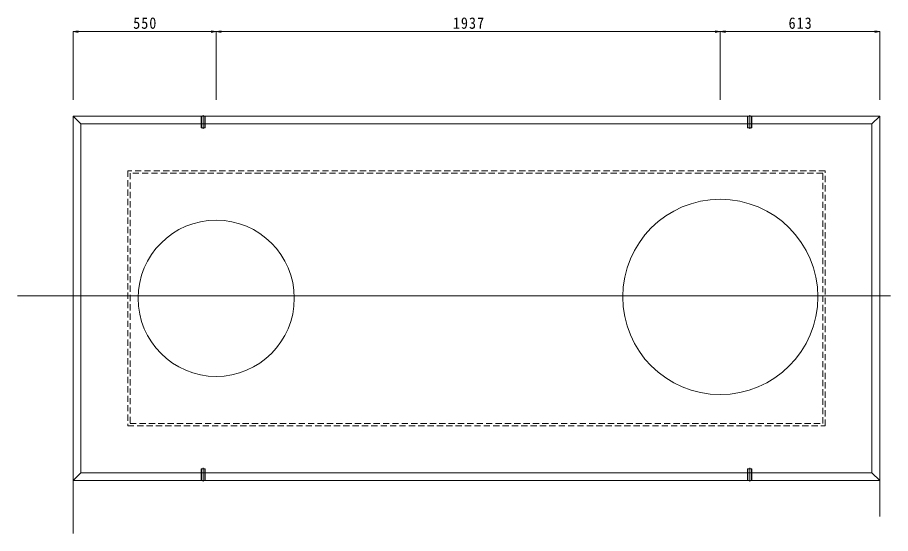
# Model space of a CAD drawing. Units: millimetres at full size, sheet at 1:20; details may follow other scales. Extents: x -10763 to 3978, y -2819 to 6691.
# Drawn here: x -3055 to 300, y 4709 to 6691 of the extents above; entities that cross this region are included whole.
import ezdxf

# ---------------------------------------------------------------- set-up
doc = ezdxf.new("R2010")
doc.units = ezdxf.units.MM
doc.header["$LTSCALE"] = 20
doc.linetypes.add('DASHED1', pattern=[1.8, 1.2, -0.6])
doc.layers.add('0-0_図面枠', color=4, linetype='Continuous', lineweight=9)
doc.layers.add('0-3_鉄筋', color=7, linetype='Continuous', lineweight=9)
doc.styles.add('ＭＳ ゴシック', font='')
doc.styles.get('ＭＳ ゴシック').set_extended_font_data('MS Gothic')

msp = doc.modelspace()

# ---------------------------------------------------------------- linework, layer by layer
at = {"layer": '0-0_図面枠', "color": 3}
for p, q in [((-2811.42, 6282.9), (-2841.42, 6312.9)), ((228.58, 6282.9), (258.58, 6312.9)), ((-2811.42, 6282.9), (-2811.42, 4942.9)), ((228.58, 6282.9), (-2811.42, 6282.9)), ((228.58, 4942.9), (228.58, 6282.9)), ((-2811.42, 4942.9), (-2841.42, 4912.9)), ((-2811.42, 4942.9), (228.58, 4942.9)), ((228.58, 4942.9), (258.58, 4912.9))]:
    msp.add_line(p, q, dxfattribs=at)
at = {"layer": '0-0_図面枠'}
for p, q in [((-2348.32, 6267.9), (-2348.32, 6312.9)), ((-2348.32, 6267.9), (-2348.32, 6312.9)), ((-2341.42, 6316.85), (-2341.42, 6263.96)), ((-2341.42, 6316.85), (-2341.42, 6263.96)), ((-2334.52, 6312.9), (-2334.52, 6267.9)), ((-2334.52, 6312.9), (-2334.52, 6267.9)), ((-248.32, 6312.9), (-248.32, 6267.9)), ((-248.32, 6267.9), (-248.32, 6312.9)), ((-241.42, 6316.85), (-241.42, 6263.96)), ((-241.42, 6316.85), (-241.42, 6263.96)), ((-234.52, 6267.9), (-234.52, 6312.9)), ((-234.52, 6312.9), (-234.52, 6267.9)), ((-2348.32, 6267.9), (-2349.42, 6269)), ((-2348.32, 6267.9), (-2349.42, 6269)), ((-2334.52, 6267.9), (-2348.32, 6267.9)), ((-2334.52, 6267.9), (-2348.32, 6267.9)), ((-2333.42, 6269), (-2334.52, 6267.9)), ((-2333.42, 6269), (-2334.52, 6267.9)), ((-249.42, 6269), (-248.32, 6267.9)), ((-248.32, 6267.9), (-249.42, 6269)), ((-248.32, 6267.9), (-234.52, 6267.9)), ((-234.52, 6267.9), (-248.32, 6267.9)), ((-234.52, 6267.9), (-233.42, 6269)), ((-233.42, 6269), (-234.52, 6267.9)), ((-2348.32, 4957.9), (-2349.42, 4956.8)), ((-2348.32, 4957.9), (-2349.42, 4956.8)), ((-2348.32, 4957.9), (-2348.32, 4912.9)), ((-2334.52, 4957.9), (-2348.32, 4957.9)), ((-2348.32, 4957.9), (-2348.32, 4912.9)), ((-2334.52, 4957.9), (-2348.32, 4957.9)), ((-2341.42, 4908.96), (-2341.42, 4961.85)), ((-2341.42, 4908.96), (-2341.42, 4961.85)), ((-2334.52, 4912.9), (-2334.52, 4957.9)), ((-2333.42, 4956.8), (-2334.52, 4957.9)), ((-2334.52, 4912.9), (-2334.52, 4957.9)), ((-2333.42, 4956.8), (-2334.52, 4957.9)), ((-249.42, 4956.8), (-248.32, 4957.9)), ((-248.32, 4957.9), (-249.42, 4956.8)), ((-248.32, 4912.9), (-248.32, 4957.9)), ((-248.32, 4957.9), (-234.52, 4957.9)), ((-248.32, 4957.9), (-248.32, 4912.9)), ((-234.52, 4957.9), (-248.32, 4957.9)), ((-241.42, 4908.96), (-241.42, 4961.85)), ((-241.42, 4908.96), (-241.42, 4961.85)), ((-234.52, 4957.9), (-234.52, 4912.9)), ((-234.52, 4957.9), (-233.42, 4956.8)), ((-234.52, 4912.9), (-234.52, 4957.9)), ((-233.42, 4956.8), (-234.52, 4957.9))]:
    msp.add_line(p, q, dxfattribs=at)
at = {"layer": '0-0_図面枠', "color": 7, "linetype": 'DASHED1'}
for p, q in [((48.58, 6102.9), (-2631.42, 6102.9)), ((-2631.42, 6102.9), (-2631.42, 5122.9)), ((39.58, 5131.9), (39.58, 6093.9)), ((48.58, 5122.9), (48.58, 6102.9)), ((-2631.42, 5122.9), (48.58, 5122.9)), ((-2622.42, 5131.9), (39.58, 5131.9))]:
    msp.add_line(p, q, dxfattribs=at)
at = {"layer": '0-0_図面枠', "color": 3}
msp.add_lwpolyline([(-2841.42, 4912.9), (258.58, 4912.9), (258.58, 6312.9), (-2841.42, 6312.9)], close=True, dxfattribs=at)
at = {"layer": '0-0_図面枠'}
for points in [[(-2349.42, 6269), (-2349.42, 6312.9), (-2333.42, 6312.9), (-2333.42, 6269)], [(-2349.42, 6269), (-2349.42, 6312.9), (-2333.42, 6312.9), (-2333.42, 6269)], [(-233.42, 6269), (-233.42, 6312.9), (-249.42, 6312.9), (-249.42, 6269)], [(-249.42, 6269), (-249.42, 6312.9), (-233.42, 6312.9), (-233.42, 6269)], [(-2349.42, 4956.8), (-2349.42, 4912.9), (-2333.42, 4912.9), (-2333.42, 4956.8)], [(-2349.42, 4956.8), (-2349.42, 4912.9), (-2333.42, 4912.9), (-2333.42, 4956.8)], [(-233.42, 4956.8), (-233.42, 4912.9), (-249.42, 4912.9), (-249.42, 4956.8)], [(-249.42, 4956.8), (-249.42, 4912.9), (-233.42, 4912.9), (-233.42, 4956.8)]]:
    msp.add_lwpolyline(points, dxfattribs=at)
at = {"layer": '0-0_図面枠', "color": 7, "linetype": 'DASHED1'}
msp.add_lwpolyline([(39.58, 6093.9), (-2622.42, 6093.9), (-2622.42, 5131.9)], dxfattribs=at)
at = {"layer": '0-0_図面枠', "color": 3}
for centre, radius in [((-354.42, 5618.13), 375), ((-2291.42, 5612.9), 300)]:
    msp.add_circle(centre, radius, dxfattribs=at)
at = {"layer": '0-3_鉄筋'}
for p, q in [((-2841.42, 6637.27), (-2821.72, 6640.75)), ((-2841.42, 6637.27), (-2291.42, 6637.27)), ((-2841.42, 6637.27), (-2821.72, 6633.8)), ((-2841.42, 6637.27), (-2841.42, 6375.42)), ((-2291.42, 6637.27), (-2311.11, 6640.75)), ((-2291.42, 6637.27), (-2311.11, 6633.8)), ((-2291.42, 6637.27), (-2271.72, 6640.75)), ((-2291.42, 6637.27), (-2291.42, 6375.42)), ((-2291.42, 6637.27), (-354.42, 6637.27)), ((-2291.42, 6637.27), (-2271.72, 6633.8)), ((-354.42, 6637.27), (-374.11, 6640.75)), ((-354.42, 6637.27), (-374.11, 6633.8)), ((-354.42, 6637.27), (-334.72, 6640.75)), ((-354.42, 6637.27), (-354.42, 6375.42)), ((-354.42, 6637.27), (258.58, 6637.27)), ((-354.42, 6637.27), (-334.72, 6633.8)), ((258.58, 6637.27), (238.89, 6640.75)), ((258.58, 6637.27), (238.89, 6633.8)), ((258.58, 6637.27), (258.58, 6375.42))]:
    msp.add_line(p, q, dxfattribs=at)
at = {"layer": '0-3_鉄筋', "color": 2}
for p, q in [((-2841.42, 6312.9), (-2841.42, 4709.47)), ((258.58, 6312.9), (258.58, 4774.71)), ((-3055.15, 5622.58), (299.88, 5622.58))]:
    msp.add_line(p, q, dxfattribs=at)

# ---------------------------------------------------------------- texts
at = {"layer": '0-3_鉄筋', "char_height": 43.99, "attachment_point": 7, "style": 'ＭＳ ゴシック'}
for s, insert in [('\\T1.15;\\W0.9;550', (-2610.42, 6647.27)), ('\\T1.15;\\W0.9;1937', (-1381.92, 6647.27)), ('\\T1.15;\\W0.9;613', (-91.92, 6647.27))]:
    msp.add_mtext(s, dxfattribs=dict(at, insert=insert))

doc.saveas('drawing.dxf')
